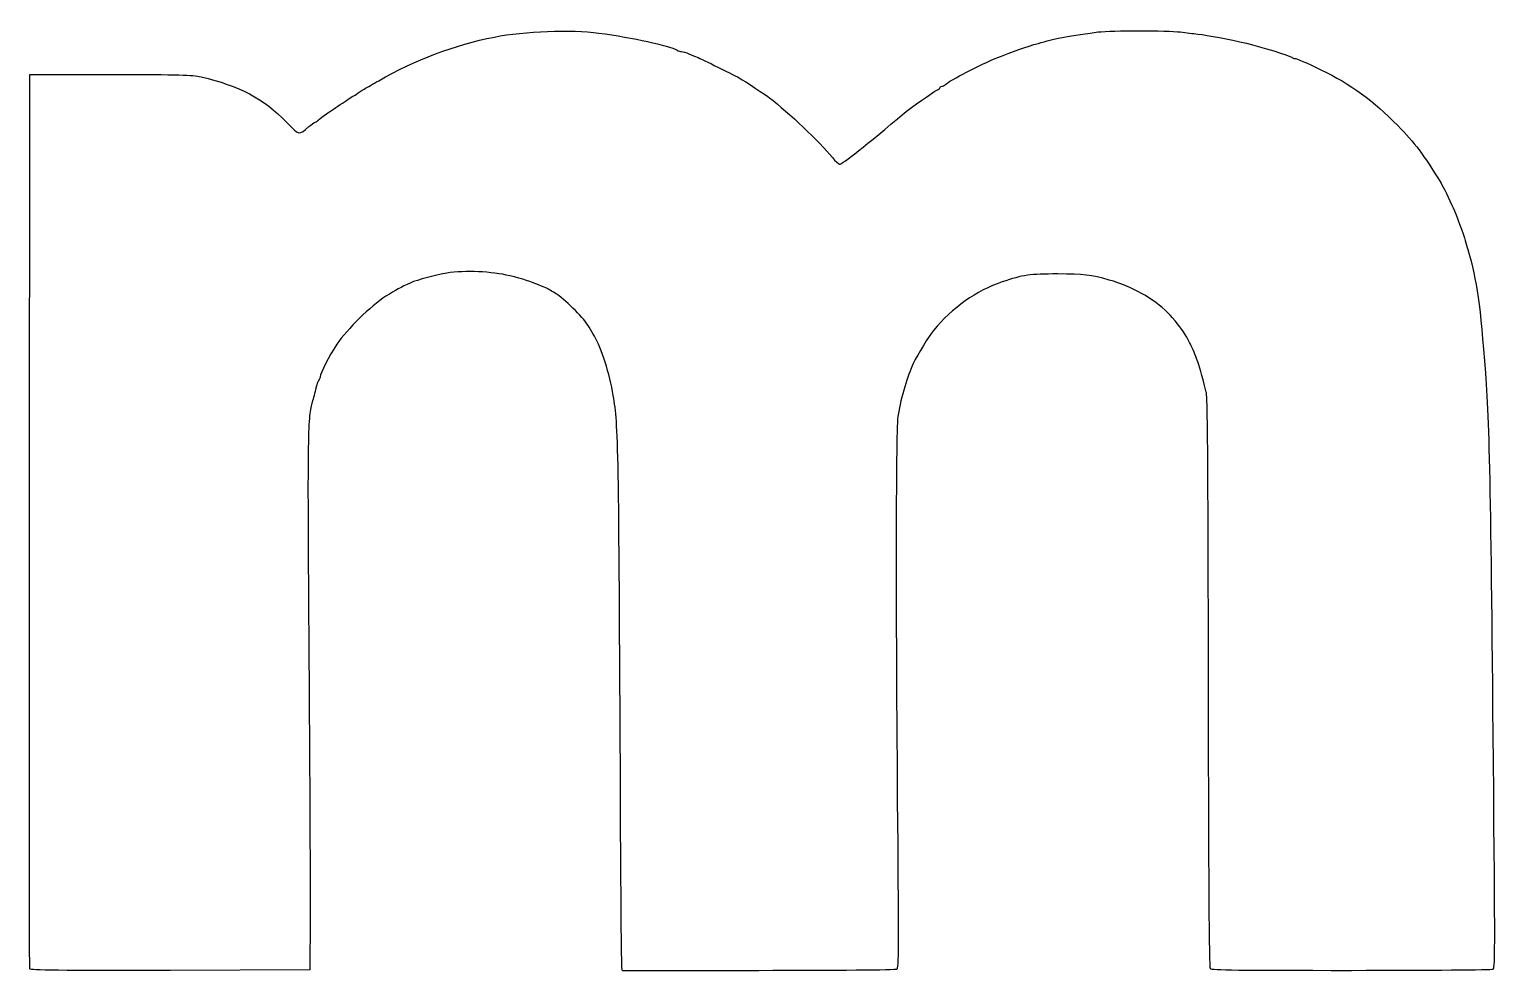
# Model space of a CAD drawing. Extents: x 0.21 to 3.66, y 7.58 to 9.8.
import ezdxf

# ---------------------------------------------------------------- set-up
doc = ezdxf.new("R2010")
doc.units = 0
doc.layers.add('Layer_2', color=7, linetype='CONTINUOUS')

msp = doc.modelspace()

# ---------------------------------------------------------------- linework, layer by layer
at = {"layer": 'Layer_2', "color": 7}
for points in [[(0.210914, 8.645363), (0.211755, 9.697571), (0.400528, 9.697571)], [(0.872357, 7.708061), (0.871641, 7.58659), (0.542422, 7.585753)], [(1.929657, 7.584998), (1.608804, 7.584948), (1.607293, 7.592335)]]:
    msp.add_lwpolyline(points, dxfattribs=at)
msp.add_lwpolyline([(0.211638, 7.589036)], close=True, dxfattribs=at)
for points in [[(1.034151, 9.682871), (1.119945, 9.732109), (1.213909, 9.767604), (1.306641, 9.785807)], [(1.306641, 9.785807), (1.378583, 9.799928), (1.487018, 9.804032), (1.552868, 9.795126)], [(1.552868, 9.795126), (1.634052, 9.784146), (1.71691, 9.76607), (1.737493, 9.754848)], [(2.589481, 9.770944), (2.597155, 9.773022), (2.608974, 9.776242), (2.615745, 9.7781)], [(2.615745, 9.7781), (2.640285, 9.784833), (2.677409, 9.791207), (2.72983, 9.797689)], [(2.72983, 9.797689), (2.762258, 9.801698), (2.892301, 9.80175), (2.923528, 9.797765)], [(2.923528, 9.797765), (2.936168, 9.796153), (2.954635, 9.793946), (2.964566, 9.792862)], [(2.964566, 9.792862), (2.98842, 9.790258), (3.038317, 9.78076), (3.079472, 9.770989)], [(1.737493, 9.754848), (1.740629, 9.753139), (1.74538, 9.751741), (1.748052, 9.751741)], [(1.748052, 9.751741), (1.750723, 9.751741), (1.758499, 9.74932), (1.765332, 9.746361)], [(1.765332, 9.746361), (1.772164, 9.743402), (1.780709, 9.739813), (1.784321, 9.738386)], [(2.493453, 9.737665), (2.525367, 9.750882), (2.561032, 9.763241), (2.589481, 9.770944)], [(3.079472, 9.770989), (3.113497, 9.76291), (3.181719, 9.741825), (3.186006, 9.738063)], [(1.784321, 9.738386), (1.792995, 9.734957), (1.877674, 9.693316), (1.886112, 9.688329)], [(2.370081, 9.674256), (2.3818, 9.684638), (2.4498, 9.719587), (2.493453, 9.737665)], [(3.186006, 9.738063), (3.18772, 9.736557), (3.191005, 9.735325), (3.193303, 9.735325)], [(3.193303, 9.735325), (3.197539, 9.735325), (3.219342, 9.725927), (3.255113, 9.708681)], [(3.255113, 9.708681), (3.324505, 9.675227), (3.379484, 9.635242), (3.435989, 9.577132)], [(0.400528, 9.697571), (0.570884, 9.697571), (0.591864, 9.696991), (0.615566, 9.691625)], [(0.615566, 9.691625), (0.705439, 9.671278), (0.761858, 9.641357), (0.816728, 9.584942)], [(1.002916, 9.665099), (1.006553, 9.667101), (1.020608, 9.675099), (1.034151, 9.682871)], [(1.886112, 9.688329), (1.893805, 9.683783), (1.950216, 9.646574), (1.955038, 9.642865)], [(2.361053, 9.669665), (2.363168, 9.669665), (2.36723, 9.671731), (2.370081, 9.674256)], [(0.94842, 9.630114), (0.961757, 9.639227), (0.973348, 9.646684), (0.974177, 9.646684)], [(0.974177, 9.646684), (0.975006, 9.646684), (0.980324, 9.650008), (0.985994, 9.654071)], [(0.985994, 9.654071), (0.991664, 9.658133), (0.999279, 9.663096), (1.002916, 9.665099)], [(1.955038, 9.642865), (2.000394, 9.607976), (2.07274, 9.539071), (2.103337, 9.50162)], [(2.273698, 9.607037), (2.28675, 9.618033), (2.342506, 9.657373), (2.349821, 9.660746)], [(2.349821, 9.660746), (2.353883, 9.66262), (2.357208, 9.665393), (2.357208, 9.666909)], [(2.357208, 9.666909), (2.357208, 9.668425), (2.358938, 9.669665), (2.361053, 9.669665)], [(0.891541, 9.590052), (0.895042, 9.593212), (0.903815, 9.59979), (0.911038, 9.604671)], [(0.911038, 9.604671), (0.91826, 9.609551), (0.935082, 9.621), (0.94842, 9.630114)], [(2.120329, 9.486025), (2.126071, 9.485754), (2.183879, 9.531365), (2.273698, 9.607037)], [(0.816728, 9.584942), (0.847002, 9.553816), (0.846083, 9.553996), (0.869624, 9.574585)], [(0.869624, 9.574585), (0.875737, 9.579932), (0.881737, 9.584307), (0.882958, 9.584307)], [(0.882958, 9.584307), (0.884178, 9.584307), (0.888041, 9.586892), (0.891541, 9.590052)], [(3.435989, 9.577132), (3.476954, 9.535006), (3.495, 9.511008), (3.538123, 9.441318)], [(2.103337, 9.50162), (2.11025, 9.493158), (2.117896, 9.48614), (2.120329, 9.486025)], [(3.538123, 9.441318), (3.54236, 9.434471), (3.557711, 9.403275), (3.566627, 9.383392)], [(3.566627, 9.383392), (3.57347, 9.36813), (3.591152, 9.320222), (3.595164, 9.306071)], [(3.595164, 9.306071), (3.596828, 9.300202), (3.59957, 9.2906), (3.601258, 9.284731)], [(3.601258, 9.284731), (3.622881, 9.209575), (3.630543, 9.155591), (3.642612, 8.993363)], [(1.194259, 9.229337), (1.173011, 9.226055), (1.122786, 9.212596), (1.10966, 9.206667)], [(1.342755, 9.223034), (1.301353, 9.233229), (1.237107, 9.235956), (1.194259, 9.229337)], [(1.410967, 9.20146), (1.395177, 9.208598), (1.373381, 9.215492), (1.342755, 9.223034)], [(2.634623, 9.227238), (2.56869, 9.227428), (2.553239, 9.225214), (2.503302, 9.208424)], [(2.756094, 9.212934), (2.712559, 9.225046), (2.695433, 9.227063), (2.634623, 9.227238)], [(1.10966, 9.206667), (1.085103, 9.195574), (1.074847, 9.189989), (1.050928, 9.174686)], [(1.430224, 9.193627), (1.429162, 9.193627), (1.420496, 9.197152), (1.410967, 9.20146)], [(1.454522, 9.178757), (1.44222, 9.186936), (1.431286, 9.193627), (1.430224, 9.193627)], [(2.503302, 9.208424), (2.443126, 9.188191), (2.385887, 9.14775), (2.341638, 9.094203)], [(2.894355, 9.135599), (2.860068, 9.169742), (2.809326, 9.198125), (2.756094, 9.212934)], [(1.050928, 9.174686), (1.014294, 9.151247), (0.959792, 9.097798), (0.93545, 9.061438)], [(1.530198, 9.101948), (1.519793, 9.120958), (1.47865, 9.162717), (1.454522, 9.178757)], [(2.933606, 9.087038), (2.929125, 9.095554), (2.906673, 9.123333), (2.894355, 9.135599)], [(1.542476, 9.080363), (1.539256, 9.08578), (1.533731, 9.095493), (1.530198, 9.101948)], [(2.341638, 9.094203), (2.331225, 9.081603), (2.304467, 9.037724), (2.294157, 9.016344)], [(2.945352, 9.06559), (2.940823, 9.073715), (2.935537, 9.083367), (2.933606, 9.087038)], [(0.93545, 9.061438), (0.916357, 9.032918), (0.896264, 8.993787), (0.896264, 8.98512)], [(1.586885, 8.940835), (1.578378, 8.991778), (1.559064, 9.05246), (1.542476, 9.080363)], [(2.961954, 9.027835), (2.957352, 9.040475), (2.949882, 9.057464), (2.945352, 9.06559)], [(2.294157, 9.016344), (2.280369, 8.987752), (2.265867, 8.93886), (2.258126, 8.894873)], [(2.984628, 8.949042), (2.973279, 8.994092), (2.969666, 9.006647), (2.961954, 9.027835)], [(0.896264, 8.98512), (0.896264, 8.982644), (0.895022, 8.979851), (0.893503, 8.978912)], [(3.642612, 8.993363), (3.652751, 8.857062), (3.655887, 8.679861), (3.662619, 7.862869)], [(0.885171, 8.954917), (0.882107, 8.942658), (0.878299, 8.928195), (0.876708, 8.922778)], [(0.893503, 8.978912), (0.891985, 8.977974), (0.888235, 8.967176), (0.885171, 8.954917)], [(2.989895, 8.263109), (2.989009, 8.787494), (2.987866, 8.936186), (2.984628, 8.949042)], [(0.876708, 8.922778), (0.866344, 8.887481), (0.865714, 8.836499), (0.869402, 8.331835)], [(1.603949, 7.983835), (1.599896, 8.832876), (1.599296, 8.866523), (1.586885, 8.940835)], [(2.258126, 8.894873), (2.2529, 8.865177), (2.252388, 8.471228), (2.256881, 7.935107)], [(0.211638, 7.589036), (0.210778, 7.591302), (0.210452, 8.066649), (0.210914, 8.645363)], [(0.869402, 8.331835), (0.871421, 8.055569), (0.872751, 7.774871), (0.872357, 7.708061)], [(2.994614, 7.58927), (2.992055, 7.592354), (2.990703, 7.785347), (2.989895, 8.263109)], [(1.607293, 7.592335), (1.606462, 7.596398), (1.604957, 7.772573), (1.603949, 7.983835)], [(2.256881, 7.935107), (2.259351, 7.640308), (2.2591, 7.590487), (2.255137, 7.587978)], [(3.662619, 7.862869), (3.664526, 7.631205), (3.664177, 7.590452), (3.660251, 7.587967)], [(0.542422, 7.585753), (0.280777, 7.585088), (0.212881, 7.585763), (0.211638, 7.589036)], [(2.255137, 7.587978), (2.252507, 7.586313), (2.111999, 7.585027), (1.929657, 7.584998)], [(3.326921, 7.584998), (3.059067, 7.584956), (2.997536, 7.585748), (2.994614, 7.58927)], [(3.660251, 7.587967), (3.657642, 7.586316), (3.512914, 7.585027), (3.326921, 7.584998)]]:
    msp.add_open_spline(points, degree=3, dxfattribs=at)

doc.saveas('drawing.dxf')
